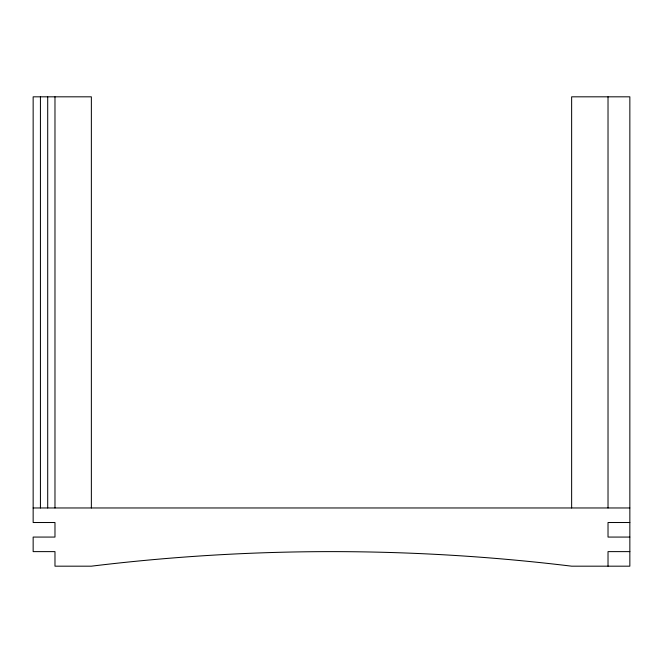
<?xml version="1.0" encoding="UTF-8"?>
<svg xmlns="http://www.w3.org/2000/svg" width="663" height="663" viewBox="0 0 663 663"><rect width="100%" height="100%" fill="white"/><g stroke="black" fill="none" stroke-linecap="round" stroke-linejoin="round"><path stroke-width="0.99" d="M33.15 507.966L629.85 507.966M629.85 522.519L608.021 522.519L608.021 537.071L629.85 537.071M629.85 551.624L608.021 551.624L608.021 566.177M608.021 96.823L608.021 507.966M571.639 507.966L571.639 96.823L629.85 96.823L629.85 566.177L571.639 566.177A1988.395 1988.395 0 0 0 91.361 566.177L54.979 566.177L54.979 551.624L33.15 551.624L33.15 537.071L54.979 537.071L54.979 522.519L33.15 522.519L33.15 96.823L91.361 96.823L91.361 507.966M54.979 96.823L54.979 507.966M47.703 96.823L47.703 507.966M40.426 96.823L40.426 507.966"/></g></svg>
